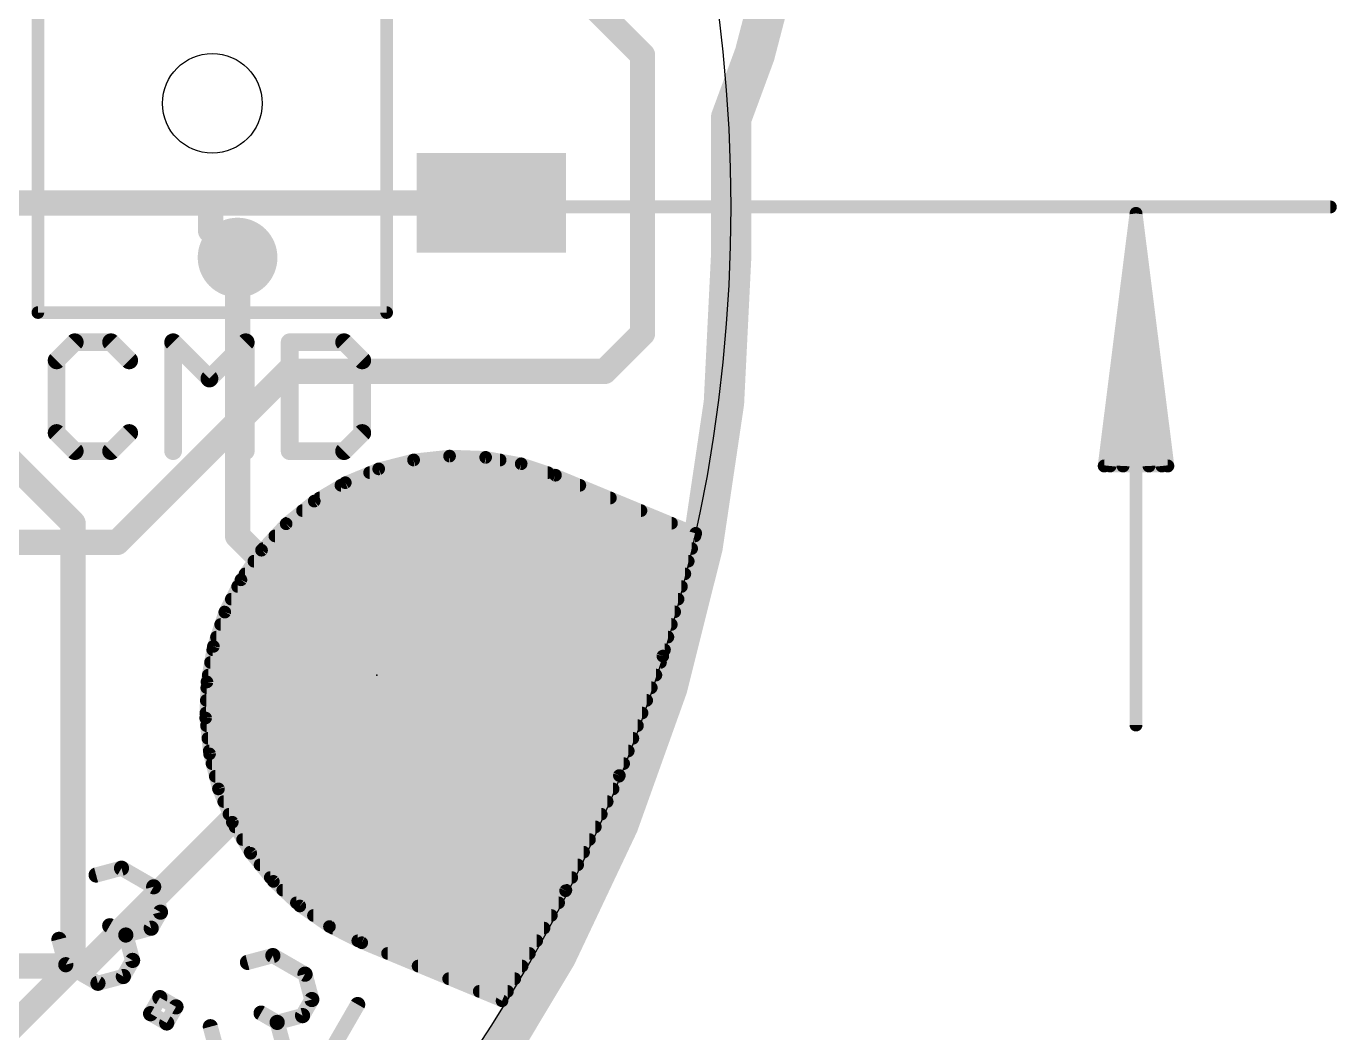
# Model space of a CAD drawing. Extents: x -22.8 to 21.3, y -24.2 to 20.5.
# Drawn here: x 8.17 to 21.32, y -8.29 to 1.81 of the extents above; entities that cross this region are included whole.
import ezdxf

# ---------------------------------------------------------------- set-up
doc = ezdxf.new("R2010")
doc.units = 0
for name, color, linetype in [('1', 12, 'CONTINUOUS'), ('16', 132, 'CONTINUOUS'), ('17', 110, 'CONTINUOUS'), ('18', 110, 'CONTINUOUS'), ('20', 53, 'CONTINUOUS'), ('21', 40, 'CONTINUOUS'), ('23', 53, 'CONTINUOUS'), ('47', 253, 'CONTINUOUS')]:
    doc.layers.add(name, color=color, linetype=linetype)

# ---------------------------------------------------------------- blocks, each defined once
blk = doc.blocks.new('ROUNDP')
at = {"const_width": 0.5}
blk.add_lwpolyline([(0, -0.25, 1), (0, 0.25, 1), (0, -0.25)], format="xyb", dxfattribs=at)
blk = doc.blocks.new('RECT')
blk.add_solid([(-0.5, -0.5), (0.5, -0.5), (-0.5, 0.5), (0.5, 0.5)])
blk = doc.blocks.new('ROUNDV')
at = {"const_width": 0.5}
blk.add_lwpolyline([(0, -0.25, 1), (0, 0.25, 1), (0, -0.25)], format="xyb", dxfattribs=at)

msp = doc.modelspace()

# ---------------------------------------------------------------- linework, layer by layer
at = {"layer": '1'}
for points, const_width in [([(14.351, 1.524), (13.462, 2.413)], 0.254), ([(14.351, -1.27), (14.351, 1.524)], 0.254), ([(10.0162, 0.04), (7.233, 0.04)], 0.254), ([(12.833, 0.04), (10.0162, 0.04)], 0.254), ([(10.0162, 0.04), (10.0162, -0.2372)], 0.254), ([(10.0162, -0.2372), (10.287, -0.508)], 0.254), ([(13.97, -1.651), (14.351, -1.27)], 0.254), ([(9.078, -3.368), (10.795, -1.651)], 0.254), ([(10.795, -1.651), (13.97, -1.651)], 0.254), ([(12.0543, -2.5396), (11.7032, -2.6292)], 0.127), ([(12.0526, -2.54), (12.9223, -2.54)], 0.127), ([(12.4147, -2.5008), (12.0543, -2.5396)], 0.127), ([(12.7768, -2.5138), (12.4147, -2.5008)], 0.127), ([(13.1335, -2.5781), (12.7768, -2.5138)], 0.127), ([(11.7032, -2.6292), (11.3684, -2.7679)], 0.127), ([(11.6119, -2.667), (13.4006, -2.667)], 0.127), ([(13.4773, -2.6926), (13.1335, -2.5781)], 0.127), ([(14.8853, -3.2758), (13.4773, -2.6926)], 0.127), ([(11.3684, -2.7679), (11.0567, -2.9528)], 0.127), ([(11.3243, -2.794), (13.7223, -2.794)], 0.127), ([(11.0567, -2.9528), (10.7745, -3.1802)], 0.127), ([(11.1103, -2.921), (14.0289, -2.921)], 0.127), ([(10.9386, -3.048), (14.3355, -3.048)], 0.127), ([(10.7745, -3.1802), (10.5276, -3.4454)], 0.127), ([(10.781, -3.175), (14.6421, -3.175)], 0.127), ([(9.078, -3.368), (7.112, -3.368)], 0.254), ([(10.6611, -3.302), (14.8783, -3.302)], 0.127), ([(14.5551, -4.5083), (14.8853, -3.2758)], 0.127), ([(10.5276, -3.4454), (10.3209, -3.7431)], 0.127), ([(10.5429, -3.429), (14.8443, -3.429)], 0.127), ([(10.4508, -3.556), (14.8102, -3.556)], 0.127), ([(11.684, -4.699), (12.833, -3.55)], 0.254), ([(10.3209, -3.7431), (10.1587, -4.0672)], 0.127), ([(10.3626, -3.683), (14.7762, -3.683)], 0.127), ([(10.2874, -3.81), (14.7422, -3.81)], 0.127), ([(10.2238, -3.937), (14.7082, -3.937)], 0.127), ([(10.1587, -4.0672), (10.0442, -4.411)], 0.127), ([(10.1603, -4.064), (14.6741, -4.064)], 0.127), ([(10.1175, -4.191), (14.6401, -4.191)], 0.127), ([(10.0752, -4.318), (14.6061, -4.318)], 0.127), ([(10.0442, -4.411), (9.9799, -4.7677)], 0.127), ([(10.0381, -4.445), (14.572, -4.445)], 0.127), ([(14.1186, -5.7075), (14.5551, -4.5083)], 0.127), ([(8.763, -7.62), (11.684, -4.699)], 0.254), ([(10.0152, -4.572), (14.5319, -4.572)], 0.127), ([(9.9799, -4.7677), (9.9669, -5.1299)], 0.127), ([(9.9923, -4.699), (14.4857, -4.699)], 0.127), ([(9.9778, -4.826), (14.4394, -4.826)], 0.127), ([(9.9733, -4.953), (14.3932, -4.953)], 0.127), ([(9.9669, -5.1299), (10.0057, -5.4902)], 0.127), ([(9.9687, -5.08), (14.347, -5.08)], 0.127), ([(9.9752, -5.207), (14.3008, -5.207)], 0.127), ([(9.9889, -5.334), (14.2546, -5.334)], 0.127), ([(10.0025, -5.461), (14.2083, -5.461)], 0.127), ([(10.0057, -5.4902), (10.0953, -5.8413)], 0.127), ([(10.0306, -5.588), (14.1621, -5.588)], 0.127), ([(10.0631, -5.715), (14.1151, -5.715)], 0.127), ([(13.5793, -6.864), (14.1186, -5.7075)], 0.127), ([(10.0953, -5.8413), (10.234, -6.1762)], 0.127), ([(10.0956, -5.842), (14.0559, -5.842)], 0.127), ([(10.1482, -5.969), (13.9967, -5.969)], 0.127), ([(10.2008, -6.096), (13.9374, -6.096)], 0.127), ([(10.234, -6.1762), (10.4189, -6.4878)], 0.127), ([(10.2618, -6.223), (13.8782, -6.223)], 0.127), ([(10.3371, -6.35), (13.819, -6.35)], 0.127), ([(10.4125, -6.477), (13.7598, -6.477)], 0.127), ([(10.4189, -6.4878), (10.6463, -6.77)], 0.127), ([(10.5125, -6.604), (13.7006, -6.604)], 0.127), ([(10.6149, -6.731), (13.6413, -6.731)], 0.127), ([(10.6463, -6.77), (10.9116, -7.017)], 0.127), ([(10.7408, -6.858), (13.5821, -6.858)], 0.127), ([(12.9413, -7.9691), (13.5793, -6.864)], 0.127), ([(10.8772, -6.985), (13.5095, -6.985)], 0.127), ([(10.9116, -7.017), (11.2092, -7.2236)], 0.127), ([(11.0484, -7.112), (13.4361, -7.112)], 0.127), ([(11.2092, -7.2236), (11.5333, -7.3859)], 0.127), ([(11.2399, -7.239), (13.3628, -7.239)], 0.127), ([(11.4936, -7.366), (13.2895, -7.366)], 0.127), ([(11.5333, -7.3859), (12.9413, -7.9691)], 0.127), ([(6.604, -7.62), (8.763, -7.62)], 0.254), ([(11.792, -7.493), (13.2162, -7.493)], 0.127), ([(12.0986, -7.62), (13.1428, -7.62)], 0.127), ([(12.4052, -7.747), (13.0695, -7.747)], 0.127), ([(12.7118, -7.874), (12.9962, -7.874)], 0.127)]:
    msp.add_lwpolyline(points, dxfattribs=dict(at, const_width=const_width))
for points, const_width in [([(14.4145, 1.524, 1), (14.2875, 1.524)], 0.127), ([(14.3061, 1.4791, 1), (14.3959, 1.5689)], 0.127), ([(10.0162, 0.1035, 1), (10.0162, -0.0235)], 0.127), ([(10.0797, 0.04, 1), (9.9527, 0.04)], 0.127), ([(10.0162, -0.0235, 1), (10.0162, 0.1035)], 0.127), ([(12.833, -0.0235, 1), (12.833, 0.1035)], 0.127), ([(10.0611, -0.1923, 1), (9.9713, -0.2821)], 0.127), ([(9.9527, -0.2372, 1), (10.0797, -0.2372)], 0.127), ([(10.2421, -0.5529, 1), (10.3319, -0.4631)], 0.127), ([(14.3959, -1.3149, 1), (14.3061, -1.2251)], 0.127), ([(14.2875, -1.27, 1), (14.4145, -1.27)], 0.127), ([(10.795, -1.5875, 1), (10.795, -1.7145)], 0.127), ([(10.8399, -1.6959, 1), (10.7501, -1.6061)], 0.127), ([(13.9251, -1.6061, 1), (14.0149, -1.6959)], 0.127), ([(13.97, -1.7145, 1), (13.97, -1.5875)], 0.127), ([(12.0526, -2.5082, 1), (12.0526, -2.5718)], 0.0635), ([(12.0509, -2.508, 1), (12.0577, -2.5711)], 0.0635), ([(12.0622, -2.5703, 1), (12.0465, -2.5088)], 0.0635), ([(12.4158, -2.4691, 1), (12.4135, -2.5326)], 0.0635), ([(12.4181, -2.5324, 1), (12.4113, -2.4693)], 0.0635), ([(12.7825, -2.4825, 1), (12.7712, -2.545)], 0.0635), ([(12.7757, -2.5455, 1), (12.778, -2.482)], 0.0635), ([(12.9223, -2.5718, 1), (12.9223, -2.5082)], 0.0635), ([(11.6119, -2.6353, 1), (11.6119, -2.6988)], 0.0635), ([(11.6953, -2.5984, 1), (11.711, -2.6599)], 0.0635), ([(11.7153, -2.6585, 1), (11.691, -2.5999)], 0.0635), ([(13.1435, -2.548, 1), (13.1235, -2.6082)], 0.0635), ([(13.1279, -2.6093, 1), (13.1391, -2.5469)], 0.0635), ([(13.4006, -2.6988, 1), (13.4006, -2.6353)], 0.0635), ([(13.4895, -2.6632, 1), (13.4652, -2.7219)], 0.0635), ([(13.4673, -2.7227, 1), (13.4874, -2.6624)], 0.0635), ([(11.3243, -2.7622, 1), (11.3243, -2.8258)], 0.0635), ([(11.3562, -2.7385, 1), (11.3805, -2.7972)], 0.0635), ([(11.3846, -2.7952, 1), (11.3522, -2.7406)], 0.0635), ([(13.7223, -2.8258, 1), (13.7223, -2.7622)], 0.0635), ([(11.0766, -2.9775, 1), (11.0368, -2.9281)], 0.0635), ([(11.1103, -2.8893, 1), (11.1103, -2.9528)], 0.0635), ([(14.0289, -2.9528, 1), (14.0289, -2.8893)], 0.0635), ([(10.9386, -3.0162, 1), (10.9386, -3.0798)], 0.0635), ([(11.0405, -2.9255, 1), (11.0729, -2.9801)], 0.0635), ([(14.3355, -3.0798, 1), (14.3355, -3.0162)], 0.0635), ([(10.7546, -3.1555, 1), (10.7944, -3.2049)], 0.0635), ([(10.781, -3.1433, 1), (10.781, -3.2068)], 0.0635), ([(10.7978, -3.2018, 1), (10.7513, -3.1586)], 0.0635), ([(14.6421, -3.2068, 1), (14.6421, -3.1433)], 0.0635), ([(9.0331, -3.3231, 1), (9.1229, -3.4129)], 0.127), ([(9.078, -3.4315, 1), (9.078, -3.3045)], 0.127), ([(10.6611, -3.2702, 1), (10.6611, -3.3338)], 0.0635), ([(14.916, -3.284, 1), (14.8547, -3.2675)], 0.0635), ([(14.8732, -3.3051, 1), (14.8975, -3.2464)], 0.0635), ([(14.8783, -3.3338, 1), (14.8783, -3.2702)], 0.0635), ([(10.5043, -3.4238, 1), (10.5508, -3.4671)], 0.0635), ([(10.5537, -3.4635, 1), (10.5015, -3.4273)], 0.0635), ([(10.5429, -3.3973, 1), (10.5429, -3.4608)], 0.0635), ([(14.8443, -3.4608, 1), (14.8443, -3.3973)], 0.0635), ([(10.4508, -3.5242, 1), (10.4508, -3.5878)], 0.0635), ([(12.8779, -3.5949, 1), (12.7881, -3.5051)], 0.127), ([(14.8102, -3.5878, 1), (14.8102, -3.5242)], 0.0635), ([(10.3493, -3.7573, 1), (10.2925, -3.7289)], 0.0635), ([(10.3626, -3.6513, 1), (10.3626, -3.7148)], 0.0635), ([(14.7762, -3.7148, 1), (14.7762, -3.6513)], 0.0635), ([(10.2874, -3.7782, 1), (10.2874, -3.8418)], 0.0635), ([(10.2948, -3.725, 1), (10.347, -3.7612)], 0.0635), ([(14.7422, -3.8418, 1), (14.7422, -3.7782)], 0.0635), ([(10.2238, -3.9053, 1), (10.2238, -3.9688)], 0.0635), ([(14.7082, -3.9688, 1), (14.7082, -3.9053)], 0.0635), ([(10.1303, -4.053, 1), (10.1871, -4.0814)], 0.0635), ([(10.1603, -4.0323, 1), (10.1603, -4.0957)], 0.0635), ([(10.1888, -4.0772, 1), (10.1285, -4.0572)], 0.0635), ([(14.6741, -4.0957, 1), (14.6741, -4.0323)], 0.0635), ([(10.1175, -4.1593, 1), (10.1175, -4.2227)], 0.0635), ([(14.6401, -4.2227, 1), (14.6401, -4.1593)], 0.0635), ([(10.0752, -4.2863, 1), (10.0752, -4.3498)], 0.0635), ([(14.6061, -4.3498, 1), (14.6061, -4.2863)], 0.0635), ([(10.0381, -4.4133, 1), (10.0381, -4.4768)], 0.0635), ([(10.0141, -4.401, 1), (10.0744, -4.4211)], 0.0635), ([(10.0755, -4.4167, 1), (10.013, -4.4054)], 0.0635), ([(14.5244, -4.5001, 1), (14.5857, -4.5166)], 0.0635), ([(14.5849, -4.5192, 1), (14.5252, -4.4975)], 0.0635), ([(14.572, -4.4768, 1), (14.572, -4.4133)], 0.0635), ([(10.0152, -4.5403, 1), (10.0152, -4.6037)], 0.0635), ([(11.6391, -4.6541, 1), (11.7289, -4.7439)], 0.127), ([(11.7289, -4.7439, 1), (11.6391, -4.6541)], 0.127), ([(14.5319, -4.6037, 1), (14.5319, -4.5403)], 0.0635), ([(10.0116, -4.7688, 1), (9.9481, -4.7666)], 0.0635), ([(9.9486, -4.7621, 1), (10.0111, -4.7733)], 0.0635), ([(9.9923, -4.6673, 1), (9.9923, -4.7307)], 0.0635), ([(14.4857, -4.7307, 1), (14.4857, -4.6673)], 0.0635), ([(9.9778, -4.7943, 1), (9.9778, -4.8578)], 0.0635), ([(14.4394, -4.8578, 1), (14.4394, -4.7943)], 0.0635), ([(9.9733, -4.9213, 1), (9.9733, -4.9848)], 0.0635), ([(14.3932, -4.9848, 1), (14.3932, -4.9213)], 0.0635), ([(9.9352, -5.1287, 1), (9.9987, -5.131)], 0.0635), ([(9.9985, -5.1265, 1), (9.9354, -5.1333)], 0.0635), ([(9.9687, -5.0483, 1), (9.9687, -5.1117)], 0.0635), ([(14.347, -5.1117, 1), (14.347, -5.0483)], 0.0635), ([(9.9752, -5.1753, 1), (9.9752, -5.2387)], 0.0635), ([(14.3008, -5.2387, 1), (14.3008, -5.1753)], 0.0635), ([(9.9889, -5.3023, 1), (9.9889, -5.3658)], 0.0635), ([(14.2546, -5.3658, 1), (14.2546, -5.3023)], 0.0635), ([(10.0025, -5.4293, 1), (10.0025, -5.4928)], 0.0635), ([(10.0364, -5.4823, 1), (9.9749, -5.498)], 0.0635), ([(9.9741, -5.4936, 1), (10.0373, -5.4868)], 0.0635), ([(14.2083, -5.4928, 1), (14.2083, -5.4293)], 0.0635), ([(10.0306, -5.5563, 1), (10.0306, -5.6197)], 0.0635), ([(10.0631, -5.6833, 1), (10.0631, -5.7467)], 0.0635), ([(14.1474, -5.7209, 1), (14.0898, -5.694)], 0.0635), ([(14.1151, -5.7467, 1), (14.1151, -5.6833)], 0.0635), ([(14.1621, -5.6197, 1), (14.1621, -5.5563)], 0.0635), ([(10.1246, -5.8292, 1), (10.066, -5.8535)], 0.0635), ([(10.0956, -5.8103, 1), (10.0956, -5.8738)], 0.0635), ([(14.0559, -5.8738, 1), (14.0559, -5.8103)], 0.0635), ([(14.0888, -5.6966, 1), (14.1485, -5.7183)], 0.0635), ([(10.0645, -5.8492, 1), (10.1261, -5.8335)], 0.0635), ([(10.1482, -5.9373, 1), (10.1482, -6.0008)], 0.0635), ([(13.9967, -6.0008, 1), (13.9967, -5.9373)], 0.0635), ([(10.2008, -6.0643, 1), (10.2008, -6.1277)], 0.0635), ([(13.9374, -6.1277, 1), (13.9374, -6.0643)], 0.0635), ([(10.2613, -6.16, 1), (10.2067, -6.1924)], 0.0635), ([(10.2047, -6.1883, 1), (10.2633, -6.164)], 0.0635), ([(10.2618, -6.1913, 1), (10.2618, -6.2547)], 0.0635), ([(13.8782, -6.2547, 1), (13.8782, -6.1913)], 0.0635), ([(10.3371, -6.3183, 1), (10.3371, -6.3818)], 0.0635), ([(13.819, -6.3818, 1), (13.819, -6.3183)], 0.0635), ([(10.4125, -6.4453, 1), (10.4125, -6.5088)], 0.0635), ([(10.4436, -6.4679, 1), (10.3942, -6.5077)], 0.0635), ([(10.3916, -6.504, 1), (10.4462, -6.4716)], 0.0635), ([(13.7598, -6.5088, 1), (13.7598, -6.4453)], 0.0635), ([(10.5125, -6.5723, 1), (10.5125, -6.6357)], 0.0635), ([(13.7006, -6.6357, 1), (13.7006, -6.5723)], 0.0635), ([(10.6149, -6.6993, 1), (10.6149, -6.7628)], 0.0635), ([(10.668, -6.7468, 1), (10.6247, -6.7932)], 0.0635), ([(13.6413, -6.7628, 1), (13.6413, -6.6993)], 0.0635), ([(10.6216, -6.7899, 1), (10.671, -6.7501)], 0.0635), ([(10.7408, -6.8263, 1), (10.7408, -6.8898)], 0.0635), ([(13.5506, -6.8505, 1), (13.6081, -6.8774)], 0.0635), ([(13.6068, -6.8798, 1), (13.5518, -6.8481)], 0.0635), ([(13.5821, -6.8898, 1), (13.5821, -6.8263)], 0.0635), ([(10.8772, -6.9533, 1), (10.8772, -7.0168)], 0.0635), ([(10.9297, -6.9909, 1), (10.8934, -7.043)], 0.0635), ([(10.8899, -7.0402, 1), (10.9332, -6.9937)], 0.0635), ([(13.5095, -7.0168, 1), (13.5095, -6.9533)], 0.0635), ([(11.0484, -7.0803, 1), (11.0484, -7.1437)], 0.0635), ([(13.4361, -7.1437, 1), (13.4361, -7.0803)], 0.0635), ([(11.2235, -7.1952, 1), (11.195, -7.252)], 0.0635), ([(11.1911, -7.2497, 1), (11.2274, -7.1976)], 0.0635), ([(11.2399, -7.2073, 1), (11.2399, -7.2708)], 0.0635), ([(13.3628, -7.2708, 1), (13.3628, -7.2073)], 0.0635), ([(11.4936, -7.3343, 1), (11.4936, -7.3978)], 0.0635), ([(11.5455, -7.3565, 1), (11.5212, -7.4152)], 0.0635), ([(11.5191, -7.4143, 1), (11.5475, -7.3575)], 0.0635), ([(13.2895, -7.3978, 1), (13.2895, -7.3343)], 0.0635), ([(8.763, -7.6835, 1), (8.763, -7.5565)], 0.127), ([(11.792, -7.4613, 1), (11.792, -7.5248)], 0.0635), ([(13.2162, -7.5248, 1), (13.2162, -7.4613)], 0.0635), ([(8.7181, -7.5751, 1), (8.8079, -7.6649)], 0.127), ([(12.0986, -7.5883, 1), (12.0986, -7.6517)], 0.0635), ([(13.1428, -7.6517, 1), (13.1428, -7.5883)], 0.0635), ([(12.4052, -7.7153, 1), (12.4052, -7.7788)], 0.0635), ([(13.0695, -7.7788, 1), (13.0695, -7.7153)], 0.0635), ([(12.7118, -7.8423, 1), (12.7118, -7.9058)], 0.0635), ([(12.9962, -7.9058, 1), (12.9962, -7.8423)], 0.0635), ([(12.9138, -7.9532, 1), (12.9688, -7.9849)], 0.0635), ([(12.9292, -7.9984, 1), (12.9535, -7.9397)], 0.0635)]:
    msp.add_lwpolyline(points, format="xyb", dxfattribs=dict(at, const_width=const_width))
at = {"layer": '16'}
for points, const_width in [([(15.24, 0.889, 0.4142), (11.557, 10.033)], 0.4064), ([(15.3416, 0.889, 1), (15.1384, 0.889)], 0.2032), ([(15.1465, 0.9288, 1), (15.3335, 0.8492)], 0.2032), ([(0.381, -15.367, 0.4142), (15.24, -0.508)], 0.4064), ([(10.3505, -0.508, 1), (10.2235, -0.508)], 0.127), ([(15.3416, -0.508, 1), (15.1384, -0.508)], 0.2032), ([(15.1384, -0.508, 1), (15.3416, -0.508)], 0.2032), ([(12.0526, -2.5082, 1), (12.0526, -2.5718)], 0.0635), ([(12.0509, -2.508, 1), (12.0577, -2.5711)], 0.0635), ([(12.0622, -2.5703, 1), (12.0465, -2.5088)], 0.0635), ([(12.4158, -2.4691, 1), (12.4135, -2.5326)], 0.0635), ([(12.4181, -2.5324, 1), (12.4113, -2.4693)], 0.0635), ([(12.7825, -2.4825, 1), (12.7712, -2.545)], 0.0635), ([(12.7757, -2.5455, 1), (12.778, -2.482)], 0.0635), ([(12.9223, -2.5718, 1), (12.9223, -2.5082)], 0.0635), ([(11.6119, -2.6353, 1), (11.6119, -2.6988)], 0.0635), ([(11.6953, -2.5984, 1), (11.711, -2.6599)], 0.0635), ([(11.7153, -2.6585, 1), (11.691, -2.5999)], 0.0635), ([(13.1435, -2.548, 1), (13.1235, -2.6082)], 0.0635), ([(13.1279, -2.6093, 1), (13.1391, -2.5469)], 0.0635), ([(13.4006, -2.6988, 1), (13.4006, -2.6353)], 0.0635), ([(13.4895, -2.6632, 1), (13.4652, -2.7219)], 0.0635), ([(13.4673, -2.7227, 1), (13.4874, -2.6624)], 0.0635), ([(11.3243, -2.7622, 1), (11.3243, -2.8258)], 0.0635), ([(11.3562, -2.7385, 1), (11.3805, -2.7972)], 0.0635), ([(11.3846, -2.7952, 1), (11.3522, -2.7406)], 0.0635), ([(13.7223, -2.8258, 1), (13.7223, -2.7622)], 0.0635), ([(11.0766, -2.9775, 1), (11.0368, -2.9281)], 0.0635), ([(11.1103, -2.8893, 1), (11.1103, -2.9528)], 0.0635), ([(14.0289, -2.9528, 1), (14.0289, -2.8893)], 0.0635), ([(10.9386, -3.0162, 1), (10.9386, -3.0798)], 0.0635), ([(11.0405, -2.9255, 1), (11.0729, -2.9801)], 0.0635), ([(14.3355, -3.0798, 1), (14.3355, -3.0162)], 0.0635), ([(8.6995, -3.175, 1), (8.5725, -3.175)], 0.127), ([(8.5911, -3.2199, 1), (8.6809, -3.1301)], 0.127), ([(10.7546, -3.1555, 1), (10.7944, -3.2049)], 0.0635), ([(10.781, -3.1433, 1), (10.781, -3.2068)], 0.0635), ([(10.7978, -3.2018, 1), (10.7513, -3.1586)], 0.0635), ([(14.6421, -3.2068, 1), (14.6421, -3.1433)], 0.0635), ([(10.3319, -3.2571, 1), (10.2421, -3.3469)], 0.127), ([(10.2235, -3.302, 1), (10.3505, -3.302)], 0.127), ([(10.6611, -3.2702, 1), (10.6611, -3.3338)], 0.0635), ([(14.916, -3.284, 1), (14.8547, -3.2675)], 0.0635), ([(14.8732, -3.3051, 1), (14.8975, -3.2464)], 0.0635), ([(14.8783, -3.3338, 1), (14.8783, -3.2702)], 0.0635), ([(10.5043, -3.4238, 1), (10.5508, -3.4671)], 0.0635), ([(10.5537, -3.4635, 1), (10.5015, -3.4273)], 0.0635), ([(10.5429, -3.3973, 1), (10.5429, -3.4608)], 0.0635), ([(14.8443, -3.4608, 1), (14.8443, -3.3973)], 0.0635), ([(10.4508, -3.5242, 1), (10.4508, -3.5878)], 0.0635), ([(14.8102, -3.5878, 1), (14.8102, -3.5242)], 0.0635), ([(10.3493, -3.7573, 1), (10.2925, -3.7289)], 0.0635), ([(10.3626, -3.6513, 1), (10.3626, -3.7148)], 0.0635), ([(14.7762, -3.7148, 1), (14.7762, -3.6513)], 0.0635), ([(10.2874, -3.7782, 1), (10.2874, -3.8418)], 0.0635), ([(10.2948, -3.725, 1), (10.347, -3.7612)], 0.0635), ([(14.7422, -3.8418, 1), (14.7422, -3.7782)], 0.0635), ([(10.2238, -3.9053, 1), (10.2238, -3.9688)], 0.0635), ([(14.7082, -3.9688, 1), (14.7082, -3.9053)], 0.0635), ([(10.1303, -4.053, 1), (10.1871, -4.0814)], 0.0635), ([(10.1603, -4.0323, 1), (10.1603, -4.0957)], 0.0635), ([(10.1888, -4.0772, 1), (10.1285, -4.0572)], 0.0635), ([(14.6741, -4.0957, 1), (14.6741, -4.0323)], 0.0635), ([(10.1175, -4.1593, 1), (10.1175, -4.2227)], 0.0635), ([(14.6401, -4.2227, 1), (14.6401, -4.1593)], 0.0635), ([(10.0752, -4.2863, 1), (10.0752, -4.3498)], 0.0635), ([(14.6061, -4.3498, 1), (14.6061, -4.2863)], 0.0635), ([(10.0381, -4.4133, 1), (10.0381, -4.4768)], 0.0635), ([(10.0141, -4.401, 1), (10.0744, -4.4211)], 0.0635), ([(10.0755, -4.4167, 1), (10.013, -4.4054)], 0.0635), ([(14.5244, -4.5001, 1), (14.5857, -4.5166)], 0.0635), ([(14.5849, -4.5192, 1), (14.5252, -4.4975)], 0.0635), ([(14.572, -4.4768, 1), (14.572, -4.4133)], 0.0635), ([(10.0152, -4.5403, 1), (10.0152, -4.6037)], 0.0635), ([(11.6391, -4.7439, 1), (11.7289, -4.6541)], 0.127), ([(14.5319, -4.6037, 1), (14.5319, -4.5403)], 0.0635), ([(10.0116, -4.7688, 1), (9.9481, -4.7666)], 0.0635), ([(9.9486, -4.7621, 1), (10.0111, -4.7733)], 0.0635), ([(9.9923, -4.6673, 1), (9.9923, -4.7307)], 0.0635), ([(14.4857, -4.7307, 1), (14.4857, -4.6673)], 0.0635), ([(9.9778, -4.7943, 1), (9.9778, -4.8578)], 0.0635), ([(14.4394, -4.8578, 1), (14.4394, -4.7943)], 0.0635), ([(9.9733, -4.9213, 1), (9.9733, -4.9848)], 0.0635), ([(14.3932, -4.9848, 1), (14.3932, -4.9213)], 0.0635), ([(9.9352, -5.1287, 1), (9.9987, -5.131)], 0.0635), ([(9.9985, -5.1265, 1), (9.9354, -5.1333)], 0.0635), ([(9.9687, -5.0483, 1), (9.9687, -5.1117)], 0.0635), ([(14.347, -5.1117, 1), (14.347, -5.0483)], 0.0635), ([(9.9752, -5.1753, 1), (9.9752, -5.2387)], 0.0635), ([(14.3008, -5.2387, 1), (14.3008, -5.1753)], 0.0635), ([(9.9889, -5.3023, 1), (9.9889, -5.3658)], 0.0635), ([(14.2546, -5.3658, 1), (14.2546, -5.3023)], 0.0635), ([(10.0025, -5.4293, 1), (10.0025, -5.4928)], 0.0635), ([(10.0364, -5.4823, 1), (9.9749, -5.498)], 0.0635), ([(9.9741, -5.4936, 1), (10.0373, -5.4868)], 0.0635), ([(14.2083, -5.4928, 1), (14.2083, -5.4293)], 0.0635), ([(10.0306, -5.5563, 1), (10.0306, -5.6197)], 0.0635), ([(10.0631, -5.6833, 1), (10.0631, -5.7467)], 0.0635), ([(14.1474, -5.7209, 1), (14.0898, -5.694)], 0.0635), ([(14.1151, -5.7467, 1), (14.1151, -5.6833)], 0.0635), ([(14.1621, -5.6197, 1), (14.1621, -5.5563)], 0.0635), ([(10.1246, -5.8292, 1), (10.066, -5.8535)], 0.0635), ([(10.0956, -5.8103, 1), (10.0956, -5.8738)], 0.0635), ([(14.0559, -5.8738, 1), (14.0559, -5.8103)], 0.0635), ([(14.0888, -5.6966, 1), (14.1485, -5.7183)], 0.0635), ([(10.0645, -5.8492, 1), (10.1261, -5.8335)], 0.0635), ([(10.1482, -5.9373, 1), (10.1482, -6.0008)], 0.0635), ([(13.9967, -6.0008, 1), (13.9967, -5.9373)], 0.0635), ([(10.2008, -6.0643, 1), (10.2008, -6.1277)], 0.0635), ([(13.9374, -6.1277, 1), (13.9374, -6.0643)], 0.0635), ([(10.2613, -6.16, 1), (10.2067, -6.1924)], 0.0635), ([(10.2047, -6.1883, 1), (10.2633, -6.164)], 0.0635), ([(10.2618, -6.1913, 1), (10.2618, -6.2547)], 0.0635), ([(13.8782, -6.2547, 1), (13.8782, -6.1913)], 0.0635), ([(10.3371, -6.3183, 1), (10.3371, -6.3818)], 0.0635), ([(13.819, -6.3818, 1), (13.819, -6.3183)], 0.0635), ([(10.4125, -6.4453, 1), (10.4125, -6.5088)], 0.0635), ([(10.4436, -6.4679, 1), (10.3942, -6.5077)], 0.0635), ([(10.3916, -6.504, 1), (10.4462, -6.4716)], 0.0635), ([(13.7598, -6.5088, 1), (13.7598, -6.4453)], 0.0635), ([(10.5125, -6.5723, 1), (10.5125, -6.6357)], 0.0635), ([(13.7006, -6.6357, 1), (13.7006, -6.5723)], 0.0635), ([(10.6149, -6.6993, 1), (10.6149, -6.7628)], 0.0635), ([(10.668, -6.7468, 1), (10.6247, -6.7932)], 0.0635), ([(13.6413, -6.7628, 1), (13.6413, -6.6993)], 0.0635), ([(10.6216, -6.7899, 1), (10.671, -6.7501)], 0.0635), ([(10.7408, -6.8263, 1), (10.7408, -6.8898)], 0.0635), ([(13.5506, -6.8505, 1), (13.6081, -6.8774)], 0.0635), ([(13.6068, -6.8798, 1), (13.5518, -6.8481)], 0.0635), ([(13.5821, -6.8898, 1), (13.5821, -6.8263)], 0.0635), ([(10.8772, -6.9533, 1), (10.8772, -7.0168)], 0.0635), ([(10.9297, -6.9909, 1), (10.8934, -7.043)], 0.0635), ([(10.8899, -7.0402, 1), (10.9332, -6.9937)], 0.0635), ([(13.5095, -7.0168, 1), (13.5095, -6.9533)], 0.0635), ([(11.0484, -7.0803, 1), (11.0484, -7.1437)], 0.0635), ([(13.4361, -7.1437, 1), (13.4361, -7.0803)], 0.0635), ([(11.2235, -7.1952, 1), (11.195, -7.252)], 0.0635), ([(11.1911, -7.2497, 1), (11.2274, -7.1976)], 0.0635), ([(11.2399, -7.2073, 1), (11.2399, -7.2708)], 0.0635), ([(13.3628, -7.2708, 1), (13.3628, -7.2073)], 0.0635), ([(11.4936, -7.3343, 1), (11.4936, -7.3978)], 0.0635), ([(11.5455, -7.3565, 1), (11.5212, -7.4152)], 0.0635), ([(11.5191, -7.4143, 1), (11.5475, -7.3575)], 0.0635), ([(13.2895, -7.3978, 1), (13.2895, -7.3343)], 0.0635), ([(8.6809, -7.6649, 1), (8.5911, -7.5751)], 0.127), ([(11.792, -7.4613, 1), (11.792, -7.5248)], 0.0635), ([(13.2162, -7.5248, 1), (13.2162, -7.4613)], 0.0635), ([(8.5725, -7.62, 1), (8.6995, -7.62)], 0.127), ([(12.0986, -7.5883, 1), (12.0986, -7.6517)], 0.0635), ([(13.1428, -7.6517, 1), (13.1428, -7.5883)], 0.0635), ([(12.4052, -7.7153, 1), (12.4052, -7.7788)], 0.0635), ([(13.0695, -7.7788, 1), (13.0695, -7.7153)], 0.0635), ([(12.7118, -7.8423, 1), (12.7118, -7.9058)], 0.0635), ([(12.9962, -7.9058, 1), (12.9962, -7.8423)], 0.0635), ([(12.9138, -7.9532, 1), (12.9688, -7.9849)], 0.0635), ([(12.9292, -7.9984, 1), (12.9535, -7.9397)], 0.0635)]:
    msp.add_lwpolyline(points, format="xyb", dxfattribs=dict(at, const_width=const_width))
for points, const_width in [([(15.24, -0.508), (15.24, 0.889)], 0.4064), ([(10.287, -0.508), (10.287, -3.302)], 0.254), ([(7.112, -1.651), (8.636, -3.175)], 0.254), ([(12.0543, -2.5396), (11.7032, -2.6292)], 0.127), ([(12.0526, -2.54), (12.9223, -2.54)], 0.127), ([(12.4147, -2.5008), (12.0543, -2.5396)], 0.127), ([(12.7768, -2.5138), (12.4147, -2.5008)], 0.127), ([(13.1335, -2.5781), (12.7768, -2.5138)], 0.127), ([(11.7032, -2.6292), (11.3684, -2.7679)], 0.127), ([(11.6119, -2.667), (13.4006, -2.667)], 0.127), ([(13.4773, -2.6926), (13.1335, -2.5781)], 0.127), ([(14.8853, -3.2758), (13.4773, -2.6926)], 0.127), ([(11.3684, -2.7679), (11.0567, -2.9528)], 0.127), ([(11.3243, -2.794), (13.7223, -2.794)], 0.127), ([(11.0567, -2.9528), (10.7745, -3.1802)], 0.127), ([(11.1103, -2.921), (14.0289, -2.921)], 0.127), ([(10.9386, -3.048), (14.3355, -3.048)], 0.127), ([(8.636, -3.175), (8.636, -7.62)], 0.254), ([(10.7745, -3.1802), (10.5276, -3.4454)], 0.127), ([(10.781, -3.175), (14.6421, -3.175)], 0.127), ([(10.287, -3.302), (11.684, -4.699)], 0.254), ([(10.6611, -3.302), (14.8783, -3.302)], 0.127), ([(14.5551, -4.5083), (14.8853, -3.2758)], 0.127), ([(10.5276, -3.4454), (10.3209, -3.7431)], 0.127), ([(10.5429, -3.429), (14.8443, -3.429)], 0.127), ([(10.4508, -3.556), (14.8102, -3.556)], 0.127), ([(10.3209, -3.7431), (10.1587, -4.0672)], 0.127), ([(10.3626, -3.683), (14.7762, -3.683)], 0.127), ([(10.2874, -3.81), (14.7422, -3.81)], 0.127), ([(10.2238, -3.937), (14.7082, -3.937)], 0.127), ([(10.1587, -4.0672), (10.0442, -4.411)], 0.127), ([(10.1603, -4.064), (14.6741, -4.064)], 0.127), ([(10.1175, -4.191), (14.6401, -4.191)], 0.127), ([(10.0752, -4.318), (14.6061, -4.318)], 0.127), ([(10.0442, -4.411), (9.9799, -4.7677)], 0.127), ([(10.0381, -4.445), (14.572, -4.445)], 0.127), ([(14.1186, -5.7075), (14.5551, -4.5083)], 0.127), ([(10.0152, -4.572), (14.5319, -4.572)], 0.127), ([(9.9799, -4.7677), (9.9669, -5.1299)], 0.127), ([(9.9923, -4.699), (14.4857, -4.699)], 0.127), ([(9.9778, -4.826), (14.4394, -4.826)], 0.127), ([(9.9733, -4.953), (14.3932, -4.953)], 0.127), ([(9.9669, -5.1299), (10.0057, -5.4902)], 0.127), ([(9.9687, -5.08), (14.347, -5.08)], 0.127), ([(9.9752, -5.207), (14.3008, -5.207)], 0.127), ([(9.9889, -5.334), (14.2546, -5.334)], 0.127), ([(10.0025, -5.461), (14.2083, -5.461)], 0.127), ([(10.0057, -5.4902), (10.0953, -5.8413)], 0.127), ([(10.0306, -5.588), (14.1621, -5.588)], 0.127), ([(10.0631, -5.715), (14.1151, -5.715)], 0.127), ([(13.5793, -6.864), (14.1186, -5.7075)], 0.127), ([(10.0953, -5.8413), (10.234, -6.1762)], 0.127), ([(10.0956, -5.842), (14.0559, -5.842)], 0.127), ([(10.1482, -5.969), (13.9967, -5.969)], 0.127), ([(10.2008, -6.096), (13.9374, -6.096)], 0.127), ([(10.234, -6.1762), (10.4189, -6.4878)], 0.127), ([(10.2618, -6.223), (13.8782, -6.223)], 0.127), ([(10.3371, -6.35), (13.819, -6.35)], 0.127), ([(10.4125, -6.477), (13.7598, -6.477)], 0.127), ([(10.4189, -6.4878), (10.6463, -6.77)], 0.127), ([(10.5125, -6.604), (13.7006, -6.604)], 0.127), ([(10.6149, -6.731), (13.6413, -6.731)], 0.127), ([(10.6463, -6.77), (10.9116, -7.017)], 0.127), ([(10.7408, -6.858), (13.5821, -6.858)], 0.127), ([(12.9413, -7.9691), (13.5793, -6.864)], 0.127), ([(10.8772, -6.985), (13.5095, -6.985)], 0.127), ([(10.9116, -7.017), (11.2092, -7.2236)], 0.127), ([(11.0484, -7.112), (13.4361, -7.112)], 0.127), ([(11.2092, -7.2236), (11.5333, -7.3859)], 0.127), ([(11.2399, -7.239), (13.3628, -7.239)], 0.127), ([(11.4936, -7.366), (13.2895, -7.366)], 0.127), ([(11.5333, -7.3859), (12.9413, -7.9691)], 0.127), ([(8.636, -7.62), (4.826, -11.43)], 0.254), ([(11.792, -7.493), (13.2162, -7.493)], 0.127), ([(12.0986, -7.62), (13.1428, -7.62)], 0.127), ([(12.4052, -7.747), (13.0695, -7.747)], 0.127), ([(12.7118, -7.874), (12.9962, -7.874)], 0.127)]:
    msp.add_lwpolyline(points, dxfattribs=dict(at, const_width=const_width))
at = {"layer": '20'}
msp.add_circle((10.033, 1.04), 0.5, dxfattribs=at)
for start, end in [(0, 90), (270, 0)]:
    msp.add_arc((0, 0), 15.24, start, end, dxfattribs=at)
at = {"layer": '21'}
for points, const_width in [([(8.283, -1.06), (8.283, 6.14)], 0.127), ([(11.783, 6.14), (11.783, -1.06)], 0.127), ([(11.783, -1.06), (8.283, -1.06)], 0.127), ([(8.6531, -1.358), (8.4709, -1.5402)], 0.1778), ([(9.0175, -1.358), (8.6531, -1.358)], 0.1778), ([(9.1997, -1.5402), (9.0175, -1.358)], 0.1778), ([(9.6403, -2.4511), (9.6403, -1.358)], 0.1778), ([(9.6403, -1.358), (10.0047, -1.7223)], 0.1778), ([(10.0047, -1.7223), (10.369, -1.358)], 0.1778), ([(10.369, -1.358), (10.369, -2.4511)], 0.1778), ([(10.8097, -1.358), (10.8097, -2.4511)], 0.1778), ([(11.3563, -1.358), (10.8097, -1.358)], 0.1778), ([(11.5384, -1.5402), (11.3563, -1.358)], 0.1778), ([(8.4709, -1.5402), (8.4709, -2.2689)], 0.1778), ([(11.5384, -2.2689), (11.5384, -1.5402)], 0.1778), ([(8.4709, -2.2689), (8.6531, -2.4511)], 0.1778), ([(9.0175, -2.4511), (9.1997, -2.2689)], 0.1778), ([(11.3563, -2.4511), (11.5384, -2.2689)], 0.1778), ([(8.6531, -2.4511), (9.0175, -2.4511)], 0.1778), ([(10.8097, -2.4511), (11.3563, -2.4511)], 0.1778), ([(8.8675, -6.7061), (9.1221, -6.6378)], 0.1524), ([(9.1221, -6.6378), (9.445, -6.8243)], 0.1524), ([(9.445, -6.8243), (9.5133, -7.0789)], 0.1524), ([(9.5133, -7.0789), (9.42, -7.2404)], 0.1524), ([(9.1654, -7.3086), (9.0039, -7.2154)], 0.1524), ([(9.42, -7.2404), (9.1654, -7.3086)], 0.1524), ([(9.1654, -7.3086), (9.2336, -7.5633)], 0.1524), ([(8.5628, -7.6065), (8.4946, -7.3519)], 0.1524), ([(9.2336, -7.5633), (9.1404, -7.7247)], 0.1524), ([(10.3865, -7.5831), (10.6412, -7.5149)], 0.1524), ([(10.6412, -7.5149), (10.9641, -7.7013)], 0.1524), ([(8.8857, -7.793), (8.5628, -7.6065)], 0.1524), ([(10.9641, -7.7013), (11.0323, -7.956)], 0.1524), ([(9.1404, -7.7247), (8.8857, -7.793)], 0.1524), ([(9.4141, -8.098), (9.5073, -7.9366)], 0.1524), ([(9.5073, -7.9366), (9.6688, -8.0298)], 0.1524), ([(11.0323, -7.956), (10.9391, -8.1174)], 0.1524), ([(9.5756, -8.1912), (9.4141, -8.098)], 0.1524), ([(9.6688, -8.0298), (9.5756, -8.1912)], 0.1524), ([(10.6845, -8.1856), (10.523, -8.0924)], 0.1524), ([(11.4925, -8.0064), (11.1196, -8.6522)], 0.1524), ([(10.0819, -8.4836), (10.0137, -8.2289)], 0.1524), ([(10.9391, -8.1174), (10.6845, -8.1856)], 0.1524), ([(10.6845, -8.1856), (10.7527, -8.4403)], 0.1524)]:
    msp.add_lwpolyline(points, dxfattribs=dict(at, const_width=const_width))
for points, const_width in [([(8.283, -1.0283, 1), (8.283, -1.0917)], 0.0635), ([(8.2513, -1.06, 1), (8.3148, -1.06)], 0.0635), ([(11.7513, -1.06, 1), (11.8148, -1.06)], 0.0635), ([(11.783, -1.0917, 1), (11.783, -1.0283)], 0.0635), ([(8.6531, -1.3135, 1), (8.6531, -1.4024)], 0.0889), ([(8.6845, -1.3894, 1), (8.6217, -1.3265)], 0.0889), ([(9.0489, -1.3265, 1), (8.986, -1.3894)], 0.0889), ([(9.0175, -1.4024, 1), (9.0175, -1.3135)], 0.0889), ([(9.6847, -1.358, 1), (9.5958, -1.358)], 0.0889), ([(9.6717, -1.3265, 1), (9.6089, -1.3894)], 0.0889), ([(10.4135, -1.358, 1), (10.3246, -1.358)], 0.0889), ([(10.4005, -1.3894, 1), (10.3376, -1.3265)], 0.0889), ([(10.8097, -1.3135, 1), (10.8097, -1.4024)], 0.0889), ([(10.8541, -1.358, 1), (10.7652, -1.358)], 0.0889), ([(11.3877, -1.3265, 1), (11.3248, -1.3894)], 0.0889), ([(11.3563, -1.4024, 1), (11.3563, -1.3135)], 0.0889), ([(8.4395, -1.5087, 1), (8.5023, -1.5716)], 0.0889), ([(8.5153, -1.5402, 1), (8.4265, -1.5402)], 0.0889), ([(9.1682, -1.5716, 1), (9.2311, -1.5087)], 0.0889), ([(11.5829, -1.5402, 1), (11.494, -1.5402)], 0.0889), ([(11.507, -1.5716, 1), (11.5699, -1.5087)], 0.0889), ([(9.9732, -1.6909, 1), (10.0361, -1.7538)], 0.0889), ([(9.9732, -1.7538, 1), (10.0361, -1.6909)], 0.0889), ([(8.5023, -2.2375, 1), (8.4395, -2.3003)], 0.0889), ([(8.4265, -2.2689, 1), (8.5153, -2.2689)], 0.0889), ([(9.2311, -2.3003, 1), (9.1682, -2.2375)], 0.0889), ([(11.494, -2.2689, 1), (11.5829, -2.2689)], 0.0889), ([(11.5699, -2.3003, 1), (11.507, -2.2375)], 0.0889), ([(8.6531, -2.4067, 1), (8.6531, -2.4956)], 0.0889), ([(9.0175, -2.4956, 1), (9.0175, -2.4067)], 0.0889), ([(10.8097, -2.4067, 1), (10.8097, -2.4956)], 0.0889), ([(11.3563, -2.4956, 1), (11.3563, -2.4067)], 0.0889), ([(8.6217, -2.4825, 1), (8.6845, -2.4197)], 0.0889), ([(8.986, -2.4197, 1), (9.0489, -2.4825)], 0.0889), ([(9.5958, -2.4511, 1), (9.6847, -2.4511)], 0.0889), ([(10.3246, -2.4511, 1), (10.4135, -2.4511)], 0.0889), ([(10.7652, -2.4511, 1), (10.8541, -2.4511)], 0.0889), ([(11.3248, -2.4197, 1), (11.3877, -2.4825)], 0.0889), ([(9.1412, -6.6048, 1), (9.1031, -6.6708)], 0.0762), ([(9.132, -6.6746, 1), (9.1123, -6.601)], 0.0762), ([(8.8576, -6.6693, 1), (8.8773, -6.7429)], 0.0762), ([(9.4818, -6.8144, 1), (9.4082, -6.8341)], 0.0762), ([(9.426, -6.8572, 1), (9.4641, -6.7913)], 0.0762), ([(9.4765, -7.0888, 1), (9.5501, -7.0691)], 0.0762), ([(9.5462, -7.098, 1), (9.4803, -7.0599)], 0.0762), ([(9.023, -7.1824, 1), (8.9849, -7.2484)], 0.0762), ([(9.2022, -7.2987, 1), (9.1286, -7.3185)], 0.0762), ([(9.1555, -7.2718, 1), (9.1752, -7.3454)], 0.0762), ([(9.387, -7.2213, 1), (9.453, -7.2594)], 0.0762), ([(9.4299, -7.2772, 1), (9.4102, -7.2036)], 0.0762), ([(8.5314, -7.342, 1), (8.4578, -7.3617)], 0.0762), ([(9.1463, -7.3416, 1), (9.1844, -7.2756)], 0.0762), ([(9.2666, -7.5823, 1), (9.2006, -7.5442)], 0.0762), ([(10.6603, -7.4819, 1), (10.6222, -7.5479)], 0.0762), ([(10.6511, -7.5517, 1), (10.6313, -7.4781)], 0.0762), ([(8.5819, -7.5735, 1), (8.5438, -7.6395)], 0.0762), ([(8.526, -7.6164, 1), (8.5996, -7.5967)], 0.0762), ([(9.1968, -7.5731, 1), (9.2704, -7.5534)], 0.0762), ([(10.3767, -7.5463, 1), (10.3964, -7.6199)], 0.0762), ([(11.0009, -7.6914, 1), (10.9273, -7.7112)], 0.0762), ([(8.8759, -7.7561, 1), (8.8956, -7.8298)], 0.0762), ([(8.8667, -7.8259, 1), (8.9048, -7.76)], 0.0762), ([(9.1074, -7.7057, 1), (9.1734, -7.7438)], 0.0762), ([(9.1503, -7.7615, 1), (9.1305, -7.6879)], 0.0762), ([(10.945, -7.7343, 1), (10.9832, -7.6683)], 0.0762), ([(9.5264, -7.9036, 1), (9.4883, -7.9696)], 0.0762), ([(9.5403, -7.9556, 1), (9.4743, -7.9175)], 0.0762), ([(11.0653, -7.975, 1), (10.9993, -7.9369)], 0.0762), ([(9.4332, -8.065, 1), (9.3951, -8.131)], 0.0762), ([(9.7018, -8.0488, 1), (9.6358, -8.0107)], 0.0762), ([(9.6497, -8.0628, 1), (9.6878, -7.9968)], 0.0762), ([(10.5421, -8.0594, 1), (10.504, -8.1254)], 0.0762), ([(10.9955, -7.9658, 1), (11.0691, -7.9461)], 0.0762), ([(11.5255, -8.0254, 1), (11.4595, -7.9873)], 0.0762), ([(9.3811, -8.079, 1), (9.4471, -8.1171)], 0.0762), ([(9.5426, -8.1722, 1), (9.6086, -8.2103)], 0.0762), ([(9.5565, -8.2242, 1), (9.5946, -8.1582)], 0.0762), ([(10.0505, -8.219, 1), (9.9769, -8.2388)], 0.0762), ([(10.7213, -8.1758, 1), (10.6477, -8.1955)], 0.0762), ([(10.6746, -8.1488, 1), (10.6943, -8.2224)], 0.0762), ([(10.6654, -8.2186, 1), (10.7035, -8.1527)], 0.0762), ([(10.9061, -8.0984, 1), (10.9721, -8.1365)], 0.0762), ([(10.949, -8.1542, 1), (10.9293, -8.0806)], 0.0762)]:
    msp.add_lwpolyline(points, format="xyb", dxfattribs=dict(at, const_width=const_width))
at = {"layer": '23'}
msp.add_point((11.684, -4.699), dxfattribs=at)
at = {"layer": '47', "const_width": 0.13}
for points in [[(0, 0), (21.254, 0)], [(19.304, -0.065), (18.9848, -2.6)], [(19.304, -0.065), (19.044, -2.6)], [(19.304, -0.065), (19.174, -2.6)], [(19.304, -0.065), (19.304, -5.2)], [(19.6232, -2.6), (19.304, -0.065)], [(19.434, -2.6), (19.304, -0.065)], [(19.564, -2.6), (19.304, -0.065)], [(18.9848, -2.6), (19.6232, -2.6)]]:
    msp.add_lwpolyline(points, dxfattribs=at)
at = {"layer": '47', "const_width": 0.065}
for points in [[(19.3365, -0.065, 1), (19.2715, -0.065)], [(19.3365, -0.0667, 1), (19.2715, -0.0633)], [(19.3365, -0.0633, 1), (19.2715, -0.0667)], [(21.254, -0.0325, 1), (21.254, 0.0325)], [(19.3362, -0.0609, 1), (19.2718, -0.0691)], [(19.3363, -0.0617, 1), (19.2717, -0.0683)], [(19.3363, -0.0683, 1), (19.2717, -0.0617)], [(19.3362, -0.0691, 1), (19.2718, -0.0609)], [(18.9525, -2.5959, 1), (19.017, -2.6041)], [(18.9848, -2.5675, 1), (18.9848, -2.6325)], [(19.0117, -2.5967, 1), (19.0763, -2.6033)], [(19.1415, -2.5983, 1), (19.2065, -2.6017)], [(19.4015, -2.6017, 1), (19.4665, -2.5983)], [(19.5317, -2.6033, 1), (19.5963, -2.5967)], [(19.591, -2.6041, 1), (19.6555, -2.5959)], [(19.6232, -2.6325, 1), (19.6232, -2.5675)], [(19.2715, -5.2, 1), (19.3365, -5.2)]]:
    msp.add_lwpolyline(points, format="xyb", dxfattribs=at)

# ---------------------------------------------------------------- block references
at = {"layer": '1', "yscale": 1.5, "rotation": 90}
msp.add_blockref('RECT', (12.833, 0.04), dxfattribs=at)
at = {"layer": '17', "xscale": 2.54, "yscale": 2.54, "rotation": 247.5}
msp.add_blockref('ROUNDP', (11.684, -4.699), dxfattribs=at)
msp.add_blockref('ROUNDP', (11.684, -4.699), dxfattribs=at)
at = {"layer": '18', "xscale": 0.8001, "yscale": 0.8001}
msp.add_blockref('ROUNDV', (10.287, -0.508), dxfattribs=at)
msp.add_blockref('ROUNDV', (10.287, -0.508), dxfattribs=at)

doc.saveas('drawing.dxf')
